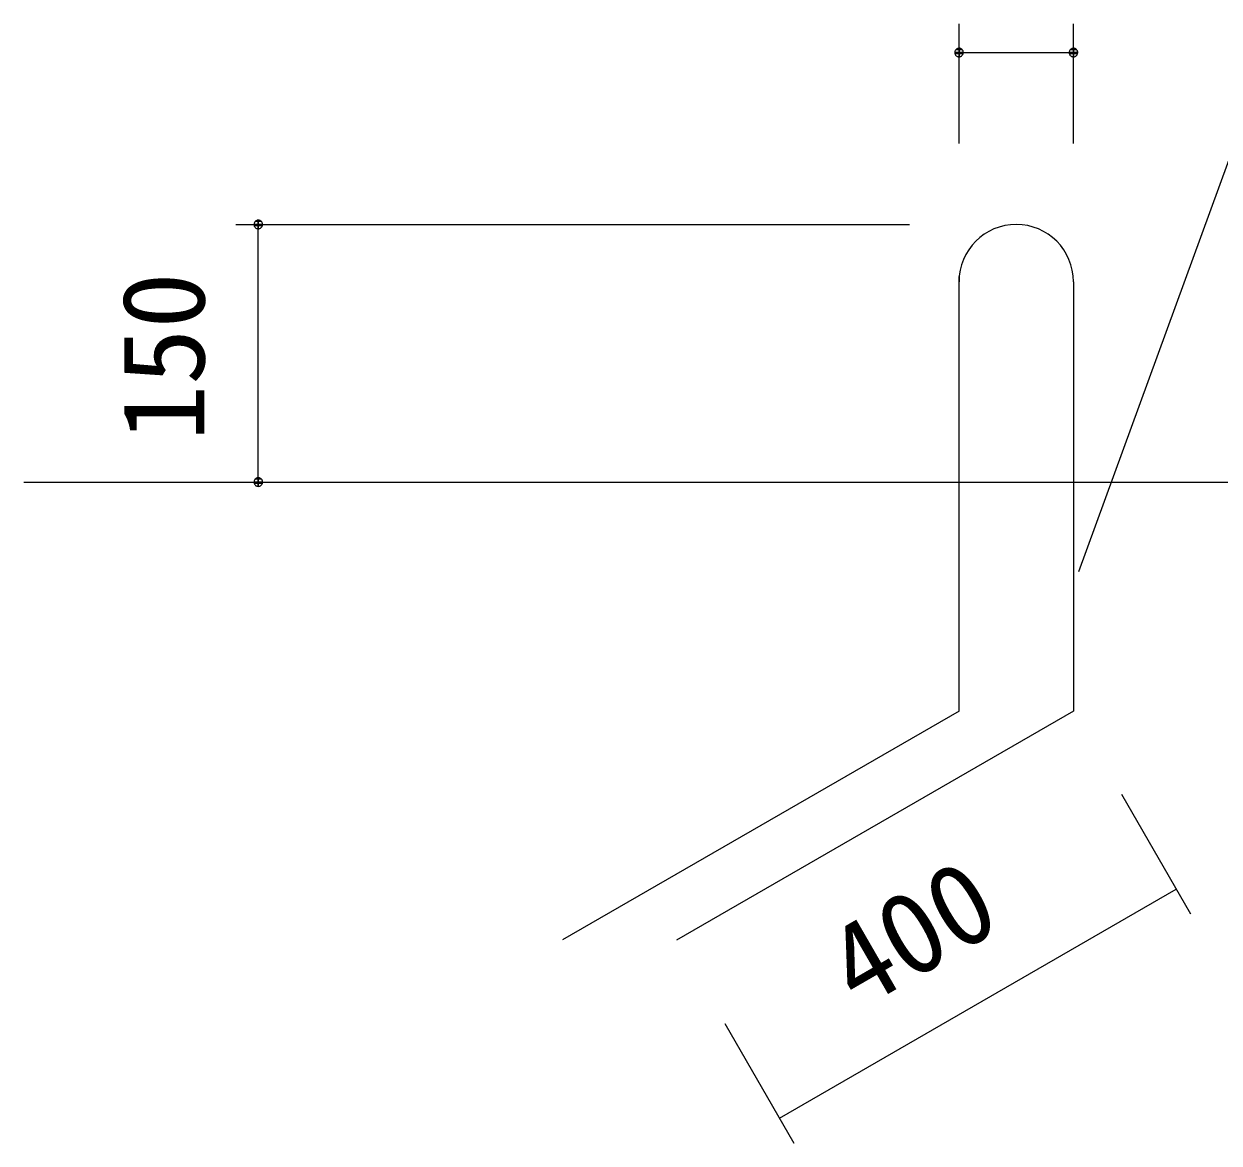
# Model space of a CAD drawing. Units: millimetres, scale not verified. Extents: x -14850 to 14850, y -10500 to 10500.
# Drawn here: x -924 to 747, y 5833 to 7397 of the extents above; entities that cross this region are included whole.
import ezdxf
from ezdxf.enums import TextEntityAlignment as Align

# ---------------------------------------------------------------- set-up
doc = ezdxf.new("R2010")
doc.units = ezdxf.units.MM
doc.header["$LTSCALE"] = 50
doc.layers.add('0-4_文字', color=5, linetype='Continuous', lineweight=25)
doc.styles.add('ＭＳ ゴシック', font='')
doc.styles.get('ＭＳ ゴシック').set_extended_font_data('MS Gothic')

msp = doc.modelspace()

# ---------------------------------------------------------------- linework, layer by layer
at = {"layer": '0-4_文字', "color": 2}
for p, q in [((383.07, 7230.15), (383.07, 7397.29)), ((543.07, 7230.15), (543.07, 7397.29)), ((383.07, 7357.29), (543.07, 7357.29)), ((-628.3, 7117.01), (314.03, 7117.01)), ((-596.67, 6756.98), (-596.67, 7117.01)), ((-628.3, 6756.98), (-352.88, 6756.98)), ((610.24, 6320.64), (706.78, 6153.43)), ((131.96, 5867.75), (686.78, 6188.07)), ((55.42, 6000.32), (151.96, 5833.11))]:
    msp.add_line(p, q, dxfattribs=at)
at = {"layer": '0-4_文字'}
for p, q in [((383.07, 7355.29), (377.42, 7355.29)), ((383.07, 7361.29), (378.61, 7361.29)), ((387.53, 7361.29), (383.07, 7361.29)), ((388.72, 7355.29), (383.07, 7355.29)), ((543.07, 7355.29), (537.43, 7355.29)), ((543.07, 7361.29), (538.61, 7361.29)), ((547.53, 7361.29), (543.07, 7361.29)), ((548.72, 7355.29), (543.07, 7355.29)), ((-596.67, 7121.01), (-601.13, 7121.01)), ((-592.21, 7121.01), (-596.67, 7121.01)), ((-596.67, 7115.01), (-602.32, 7115.01)), ((-591.02, 7115.01), (-596.67, 7115.01)), ((-596.67, 6754.98), (-602.32, 6754.98)), ((-596.67, 6760.98), (-601.13, 6760.98)), ((-592.21, 6760.98), (-596.67, 6760.98)), ((-591.02, 6754.98), (-596.67, 6754.98))]:
    msp.add_line(p, q, dxfattribs=at)
at = {"layer": '0-4_文字', "color": 3}
for p, q in [((550.62, 6631.89), (807.77, 7337.04)), ((383.07, 6436.98), (383.07, 7044.28)), ((543.07, 7037.01), (543.07, 6436.98)), ((-924.4, 6756.98), (1818.77, 6756.98)), ((383.07, 6436.98), (-171.16, 6116.99)), ((543.07, 6436.98), (-11.75, 6116.66))]:
    msp.add_line(p, q, dxfattribs=at)
at = {"layer": '0-4_文字'}
for points in [[(383.07, 7363.29), (382.32, 7363.25), (381.58, 7363.11), (380.86, 7362.87), (380.18, 7362.55), (379.54, 7362.15), (378.96, 7361.67), (378.45, 7361.12), (378.01, 7360.51), (377.64, 7359.85), (377.36, 7359.15), (377.18, 7358.42), (377.08, 7357.67), (377.07, 7357.29), (383.07, 7357.29)], [(377.07, 7357.29), (377.12, 7356.54), (377.26, 7355.8), (377.49, 7355.09), (377.81, 7354.4), (378.22, 7353.77), (378.7, 7353.19), (379.25, 7352.67), (379.86, 7352.23), (380.52, 7351.87), (381.22, 7351.59), (381.95, 7351.4), (382.69, 7351.31), (383.07, 7351.29), (383.07, 7357.29)], [(389.07, 7357.29), (389.02, 7358.05), (388.88, 7358.79), (388.65, 7359.5), (388.33, 7360.19), (387.93, 7360.82), (387.45, 7361.4), (386.9, 7361.92), (386.29, 7362.36), (385.63, 7362.72), (384.93, 7363), (384.2, 7363.19), (383.45, 7363.28), (383.07, 7363.29), (383.07, 7357.29)], [(383.07, 7351.29), (383.82, 7351.34), (384.56, 7351.48), (385.28, 7351.72), (385.96, 7352.04), (386.6, 7352.44), (387.18, 7352.92), (387.69, 7353.47), (388.14, 7354.08), (388.5, 7354.74), (388.78, 7355.44), (388.96, 7356.17), (389.06, 7356.92), (389.07, 7357.29), (383.07, 7357.29)], [(543.07, 7363.29), (542.32, 7363.25), (541.58, 7363.11), (540.86, 7362.87), (540.18, 7362.55), (539.55, 7362.15), (538.96, 7361.67), (538.45, 7361.12), (538.01, 7360.51), (537.64, 7359.85), (537.37, 7359.15), (537.18, 7358.42), (537.08, 7357.67), (537.07, 7357.29), (543.07, 7357.29)], [(537.07, 7357.29), (537.12, 7356.54), (537.26, 7355.8), (537.49, 7355.09), (537.81, 7354.4), (538.22, 7353.77), (538.7, 7353.19), (539.25, 7352.67), (539.86, 7352.23), (540.52, 7351.87), (541.22, 7351.59), (541.95, 7351.4), (542.7, 7351.31), (543.07, 7351.29), (543.07, 7357.29)], [(549.07, 7357.29), (549.02, 7358.05), (548.88, 7358.79), (548.65, 7359.5), (548.33, 7360.19), (547.93, 7360.82), (547.45, 7361.4), (546.9, 7361.92), (546.29, 7362.36), (545.63, 7362.72), (544.93, 7363), (544.2, 7363.19), (543.45, 7363.28), (543.07, 7363.29), (543.07, 7357.29)], [(543.07, 7351.29), (543.82, 7351.34), (544.56, 7351.48), (545.28, 7351.72), (545.96, 7352.04), (546.6, 7352.44), (547.18, 7352.92), (547.7, 7353.47), (548.14, 7354.08), (548.5, 7354.74), (548.78, 7355.44), (548.97, 7356.17), (549.06, 7356.92), (549.07, 7357.29), (543.07, 7357.29)], [(-596.67, 7123.01), (-597.42, 7122.96), (-598.16, 7122.82), (-598.88, 7122.59), (-599.56, 7122.27), (-600.2, 7121.86), (-600.78, 7121.38), (-601.29, 7120.83), (-601.74, 7120.22), (-602.1, 7119.56), (-602.38, 7118.86), (-602.56, 7118.13), (-602.66, 7117.38), (-602.67, 7117.01), (-596.67, 7117.01)], [(-590.67, 7117.01), (-590.72, 7117.76), (-590.86, 7118.5), (-591.09, 7119.22), (-591.41, 7119.9), (-591.82, 7120.53), (-592.3, 7121.12), (-592.85, 7121.63), (-593.46, 7122.07), (-594.12, 7122.44), (-594.82, 7122.71), (-595.55, 7122.9), (-596.29, 7123), (-596.67, 7123.01), (-596.67, 7117.01)], [(-602.67, 7117.01), (-602.62, 7116.26), (-602.48, 7115.52), (-602.25, 7114.8), (-601.93, 7114.12), (-601.52, 7113.48), (-601.04, 7112.9), (-600.5, 7112.39), (-599.89, 7111.94), (-599.23, 7111.58), (-598.52, 7111.3), (-597.79, 7111.11), (-597.05, 7111.02), (-596.67, 7111.01), (-596.67, 7117.01)], [(-596.67, 7111.01), (-595.92, 7111.06), (-595.18, 7111.2), (-594.46, 7111.43), (-593.78, 7111.75), (-593.14, 7112.15), (-592.56, 7112.63), (-592.05, 7113.18), (-591.6, 7113.79), (-591.24, 7114.45), (-590.96, 7115.15), (-590.78, 7115.88), (-590.68, 7116.63), (-590.67, 7117.01), (-596.67, 7117.01)], [(-596.67, 6762.98), (-597.42, 6762.94), (-598.16, 6762.79), (-598.88, 6762.56), (-599.56, 6762.24), (-600.2, 6761.84), (-600.78, 6761.36), (-601.29, 6760.81), (-601.74, 6760.2), (-602.1, 6759.54), (-602.38, 6758.84), (-602.56, 6758.11), (-602.66, 6757.36), (-602.67, 6756.98), (-596.67, 6756.98)], [(-602.67, 6756.98), (-602.62, 6756.23), (-602.48, 6755.49), (-602.25, 6754.77), (-601.93, 6754.09), (-601.52, 6753.46), (-601.04, 6752.88), (-600.5, 6752.36), (-599.89, 6751.92), (-599.23, 6751.55), (-598.52, 6751.28), (-597.79, 6751.09), (-597.05, 6750.99), (-596.67, 6750.98), (-596.67, 6756.98)], [(-590.67, 6756.98), (-590.72, 6757.73), (-590.86, 6758.47), (-591.09, 6759.19), (-591.41, 6759.87), (-591.82, 6760.51), (-592.3, 6761.09), (-592.85, 6761.61), (-593.46, 6762.05), (-594.12, 6762.41), (-594.82, 6762.69), (-595.55, 6762.88), (-596.29, 6762.97), (-596.67, 6762.98), (-596.67, 6756.98)], [(-596.67, 6750.98), (-595.92, 6751.03), (-595.18, 6751.17), (-594.46, 6751.4), (-593.78, 6751.72), (-593.14, 6752.13), (-592.56, 6752.61), (-592.05, 6753.16), (-591.6, 6753.77), (-591.24, 6754.43), (-590.96, 6755.13), (-590.78, 6755.86), (-590.68, 6756.61), (-590.67, 6756.98), (-596.67, 6756.98)]]:
    msp.add_lwpolyline(points, close=True, dxfattribs=at)
at = {"layer": '0-4_文字', "color": 3}
msp.add_arc((463.07, 7037.01), 80, 0, 180, dxfattribs=at)

# ---------------------------------------------------------------- texts
at = {"layer": '0-4_文字', "color": 4, "style": 'ＭＳ ゴシック'}
for s, rotation, p in [('150', 90, (-637.26, 6814.32)), ('400', 30, (260.62, 5988.01))]:
    msp.add_text(s, height=115.5, rotation=rotation, dxfattribs=at).set_placement(p, align=Align.BOTTOM_LEFT)

doc.saveas('drawing.dxf')
